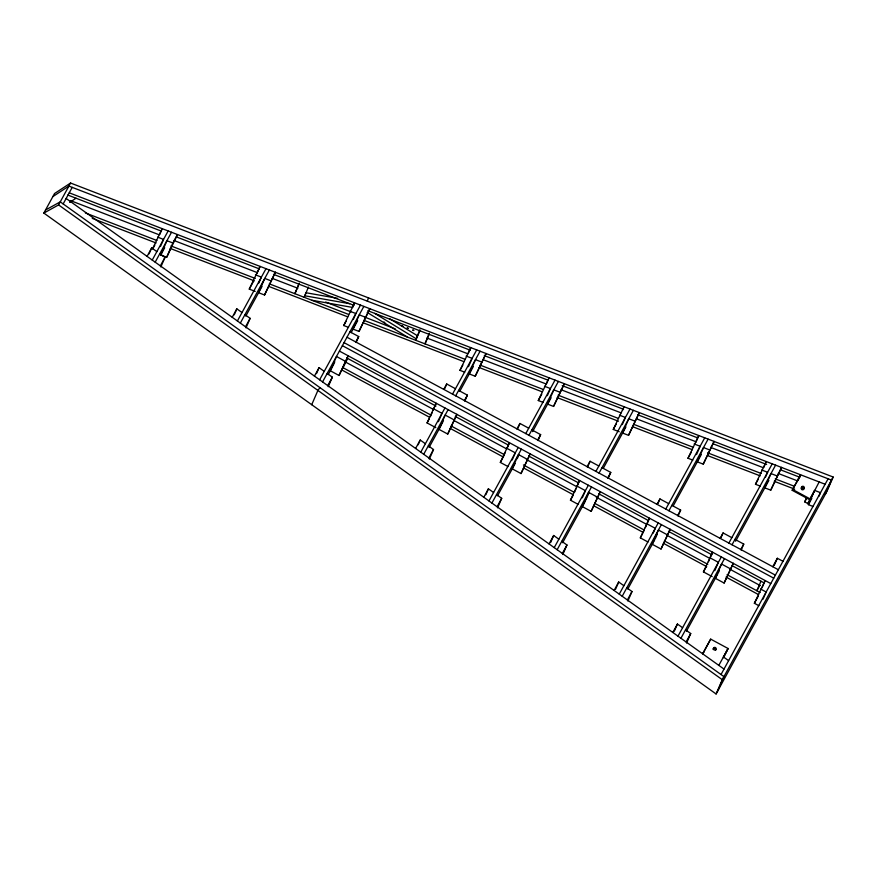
<?xml version="1.0" encoding="UTF-8"?>
<svg xmlns="http://www.w3.org/2000/svg" width="877" height="877" viewBox="0 0 877 877"><rect width="100%" height="100%" fill="white"/><g stroke="black" fill="none" stroke-linecap="round" stroke-linejoin="round"><path stroke-width="1.32" d="M367.288 301.129L368.515 297.895M149.101 253.87L151.677 247.917L156.851 251.622M152.445 249.013L162.212 228.667L159.636 234.619M160.447 246.536L163.539 239.399L157.597 237.097M160.732 254.988L166.915 240.693L172.868 242.984L177.483 234.554L166.685 257.279L160.732 254.988L164.69 247.742M160.842 266.948L164.964 257.432L159.789 253.727M166.685 257.279L172.868 242.984M234.258 314.799L236.834 308.847L242.008 312.541M255.207 291.405L249.265 289.114L260.063 266.389L256.972 273.536M258.814 283.074L261.39 277.121L255.448 274.83M246.009 327.877L250.12 318.351L244.946 314.646M264.536 295.001L275.334 272.276L264.536 295.001L258.583 292.71L264.766 278.426L270.719 280.717M299.145 283.194L294.88 293.707L299.002 284.181M304.176 297.292L308.441 287.086M316.487 373.613L319.064 367.66L324.238 371.366M348.498 327.373L343.74 325.542L354.538 302.806L352.477 307.575M311.719 404.703L317.902 390.418L319.962 387.623M333.238 365.358L334.784 361.784M353.299 319.491L355.876 313.538L349.923 311.247M328.228 386.691L332.35 377.165L327.176 373.47M339.048 375.488L348.191 355.799L339.048 375.488L330.289 370.763L336.472 356.479L345.231 361.203M359.011 331.418L369.809 308.693L359.011 331.418L353.058 329.127L359.241 314.843L365.194 317.134M347.533 358.737L343.039 367.704M356.139 342.512L358.715 336.56L349.945 331.835M416.86 337.228L419.951 329.763M415.687 340.276L419.809 330.75M429.237 333.348L424.983 343.861L429.105 334.334M435.814 427.647L427.055 422.922L436.187 403.234L433.095 410.37M418.154 444.782L420.215 440.024L425.389 443.718M430.519 416.323L432.065 412.76M444.661 388.752L446.722 383.994L455.481 388.719M464.722 372.177L459.965 370.346L470.763 347.621L468.186 353.574M438.39 421.694L441.997 413.352L433.238 408.627M441.931 423.942L443.477 420.368M468.482 366.685L472.089 358.353L466.147 356.062M429.379 459.055L433.501 449.528L428.327 445.823M447.741 434.071L456.873 414.382L447.741 434.071L438.971 429.346L445.154 415.062L453.924 419.787M475.235 376.233L486.033 353.508L475.235 376.233L469.283 373.942L475.466 359.647L481.418 361.938M464.821 401.096L467.397 395.143L458.638 390.418M485.836 494.76L488.412 488.807L493.587 492.512M508.002 466.553L500.328 462.42L509.471 442.732L506.895 448.684M503.288 457.016L505.349 452.247M517.375 429.423L519.951 423.47L528.721 428.195M512.19 459.997L515.281 452.85L506.511 448.125M543.038 402.368L538.281 400.537L549.079 377.812L546.503 383.764M517.266 458.682L518.811 455.108M497.577 507.838L501.699 498.311L496.525 494.606M547.325 395.691L550.416 388.544L544.464 386.253M521.015 473.569L530.157 453.88L521.015 473.569L512.256 468.844L518.439 454.549L527.198 459.274M538.061 440.572L540.638 434.619L531.879 429.894M553.551 406.424L564.349 383.698L553.551 406.424L547.61 404.133L553.793 389.848L559.734 392.14M550.581 542.633L553.672 535.485L558.846 539.191M578.118 504.341L570.456 500.208L579.587 480.519L577.011 486.472M574.435 492.425L575.981 488.862M587.502 467.222L590.078 461.269L598.838 465.994M582.306 497.796L585.397 490.649L576.638 485.924M619.217 431.736L613.264 429.445L624.062 406.72L622.517 410.293M585.836 500.043L588.927 492.896M562.837 554.516L566.959 544.99L561.784 541.295M622.308 424.6L625.4 417.452L619.447 415.161M591.131 511.357L600.274 491.668L591.131 511.357L582.372 506.632L588.555 492.348L597.314 497.073M608.189 478.371L610.765 472.418L601.995 467.693M628.535 435.332L639.333 412.607L628.535 435.332L622.593 433.041L628.776 418.757L634.718 421.048M615.61 589.147L618.702 582.01L623.876 585.715M647.993 542.008L640.331 537.875L649.462 518.186L645.34 527.713M644.31 530.092L640.331 537.875M657.893 503.694L659.953 498.936L668.723 503.661M653.212 533.073L655.272 528.316L646.513 523.591M692.753 460.085L687.985 458.254L698.794 435.529L696.217 441.482M627.866 601.041L631.988 591.515L626.814 587.809M655.207 538.895L657.268 534.137M696.513 454.593L700.12 446.261L694.167 443.97M661.017 549.024L670.149 529.335L661.017 549.024L652.247 544.299L658.43 530.015L667.2 534.74M678.064 516.038L680.64 510.085L671.87 505.36M703.255 464.141L714.053 441.416L703.255 464.141L697.314 461.85L703.497 447.555L709.438 449.857M674.336 631.166L677.428 624.018L682.602 627.724M712.201 576.617L703.431 571.892L712.573 552.203L708.452 561.729M721.004 537.711L723.065 532.942L731.835 537.667M714.777 570.664L718.384 562.332L709.614 557.608M686.603 643.049L690.725 633.534L685.54 629.829M760.238 486.099L755.481 484.268L766.279 461.543L763.703 467.496M718.307 572.911L719.337 570.532M765.544 477.033L767.605 472.275L761.664 469.984M724.117 583.041L733.26 563.352L724.117 583.041L715.358 578.316L721.541 564.032L730.3 568.756M741.175 550.043L743.751 544.091L734.992 539.366M770.751 490.155L781.55 467.43L770.751 490.155L764.799 487.864L770.982 473.569L776.934 475.871M703.102 653.551L703.957 651.6M723.536 657.761L728.053 648.498L710.677 639.125L702.839 653.639M814.492 490.671L809.57 499.671L792.183 490.309L800.591 474.775L798.53 479.533M797.27 481.626L798.541 478.689M760.973 581.232L756.851 590.758L759.811 585.354M758.857 605.689L754.363 603.277L765.161 580.552L762.069 587.689M716.092 693.97L722.275 679.686L833.15 477.022L70.566 183.03L54.549 193.521L43.85 213.078L716.092 693.97L826.967 491.306L833.15 477.022M717.77 690.912L723.953 676.627L60.261 201.853L45.527 210.02M774.259 565.413L777.351 558.276L782.964 561.291M812.804 494.573L807.881 503.573L804.724 501.874L806.412 497.972M763.067 599.155L766.158 592.008L760.545 588.982M807.881 503.573L819.173 481.933M813.132 506.5L808.375 504.659L814.558 490.375L820.499 492.666L818.954 496.239M825.29 494.376L831.473 480.081L68.888 186.088L52.872 196.591M43.85 213.078L58.584 204.911L70.566 183.03M63.166 203.924L72.221 187.371M147.062 256.358L151.677 247.917M153.146 248.224L154.878 245.056M152.236 260.063L168.154 230.958M155.174 262.168L171.53 232.262M160.348 265.863L164.964 257.432M232.219 317.277L236.834 308.847M249.265 289.114L253.3 281.725M237.393 320.982L266.005 268.68M240.331 323.087L269.382 269.984M245.768 316.126L262.048 286.373M245.505 326.792L250.12 318.351M314.448 376.101L319.064 367.66M343.74 325.542L346.053 321.322M319.623 379.807L360.491 305.108M322.561 381.901L363.856 306.402M328.173 374.622L332.767 366.235M351.118 332.679L357.684 320.697M327.735 385.606L332.35 377.165M355.766 341.964L358.715 336.56M443.762 389.388L446.722 383.994M427.055 422.922L429.423 418.603M415.599 448.454L420.215 440.024M459.965 370.346L462.848 365.073M420.774 452.159L444.957 407.958M452.532 394.113L476.715 349.912M423.712 454.264L448.114 409.658M455.678 395.823L480.081 351.217M429.083 447.423L441.339 425.027M459.778 391.328L473.328 366.553M428.886 457.969L433.501 449.528M464.448 400.537L467.397 395.143M517.002 428.875L519.951 423.47M500.328 462.42L502.696 458.09M483.797 497.248L488.412 488.807M538.281 400.537L541.745 394.212M488.971 500.942L518.23 447.456M525.761 433.6L555.031 380.103M491.909 503.047L521.387 449.156M528.919 435.299L558.408 381.407M497.511 495.779L515.205 463.44M532.569 431.627L551.074 397.807M497.084 506.753L501.699 498.311M537.689 440.024L540.638 434.619M587.119 466.674L590.078 461.269M570.456 500.208L573.405 494.814M549.046 543.926L553.672 535.485M613.264 429.445L616.147 424.172M554.231 547.632L588.357 485.244M595.889 471.398L630.015 409.011M557.158 549.726L591.504 486.943M599.046 473.098L633.391 410.315M562.639 542.699L585.321 501.238M603.233 468.428L625.904 426.967M562.343 553.431L566.959 544.99M607.805 477.822L610.765 472.418M657.005 504.33L659.953 498.936M614.086 590.451L618.702 582.01M687.985 458.254L691.449 451.929M619.261 594.146L658.232 522.911M665.764 509.055L704.735 437.82M668.921 510.754L708.112 439.125M622.199 596.25L661.39 524.61M627.768 589.048L654.615 539.98M673.185 505.941L701.348 454.461M627.373 599.956L631.988 591.515M677.68 515.479L680.64 510.085M720.116 538.346L723.065 532.942M703.431 571.892L706.391 566.487M672.812 632.46L677.428 624.018M755.481 484.268L758.364 478.995M677.987 636.165L721.343 556.928M728.875 543.071L772.22 463.834M680.925 638.27L724.49 558.627M732.032 544.77L775.597 465.139M686.45 631.155L717.715 573.996M735.606 541.23L768.844 480.475M686.099 641.964L690.725 633.534M740.802 549.495L743.751 544.091M702.652 653.803L710.677 639.125M792.183 490.309L800.219 475.63M804.724 501.874L806.555 498.52M718.822 665.369L728.053 648.498M772.736 566.706L777.351 558.276M723.372 657.224L727.68 649.353M754.363 603.277L758.408 595.889M808.375 504.659L811.839 498.333M721.015 674.523L828.096 478.787M383.666 322.21L384.784 322.637L384.29 322.276M69.645 202.423L76.014 198.213M337.623 298.323L305.996 292.743L304.823 295.79L349.638 303.694M311.872 300.252L352.587 307.432M69.239 192.819L825.114 484.236M67.759 195.034L161.116 231.024M176.441 236.933L259.471 268.943M273.525 274.358L354.001 305.382M367.814 310.71L470.247 350.197M484.301 355.613L548.169 380.234M562.223 385.65L623.536 409.296M637.59 414.711L697.621 437.853M712.957 443.762L766.608 464.448M780.662 469.864L799.813 477.252M70.445 200.581L158.605 234.565M173.931 240.484L256.983 272.495M272.308 278.404L297.862 288.259M426.902 338.007L467.781 353.76M483.106 359.669L545.713 383.808M561.039 389.717L621.091 412.87M636.417 418.778L696.47 441.931M710.523 447.347L762.902 467.54M778.228 473.448L797.39 480.837M325.619 302.05L350.964 311.817M364.898 317.189L395.319 328.919M85.354 212.925L156.906 240.506M170.949 245.933L255.273 278.437M269.327 283.852L348.542 314.394M363.867 320.302L464.799 359.208M480.125 365.117L542.731 389.256M558.068 395.165L618.11 418.318M633.435 424.227L693.488 447.38M707.542 452.795L761.203 473.481M775.257 478.897L794.419 486.286M92.26 218.362L156.117 242.984M170.16 248.399L254.451 280.892M268.505 286.308L347.687 316.838M363.012 322.747L463.9 361.642M479.226 367.551L541.8 391.679M557.125 397.588L618.428 421.223M632.481 426.639L692.501 449.769M707.827 455.678L760.195 475.871M774.238 481.287L794.672 489.158M792.556 489.443L809.942 498.816M346.996 337.239L778.348 569.732M344.036 342.633L775.389 575.137M342.381 345.67L773.733 578.173M339.421 351.074L770.773 583.578M346.832 358.002L435.99 406.062M455.273 416.454L508.287 445.023M528.765 456.062L578.162 482.69M598.651 493.729L648.048 520.357M668.537 531.396L711.905 554.779M732.394 565.818L764.262 582.997M345.659 362.124L433.622 409.537M454.1 420.576L505.908 448.498M526.397 459.537L577 486.823M596.272 497.204L646.886 524.49M667.364 535.529L709.537 558.254M730.015 569.294L760.14 585.529M342.71 367.529L430.662 414.931M451.151 425.981L504.165 454.549M523.437 464.942L574.04 492.216M594.529 503.255L643.926 529.883M664.415 540.923L707.783 564.306M727.066 574.698L760.14 592.523M341.679 369.908L429.631 417.32M450.12 428.36L503.135 456.928M523.613 467.967L573.01 494.595M593.499 505.634L642.896 532.262M663.385 543.302L706.752 566.685M726.035 577.077L758.561 594.617M389.761 318.8L417.485 335.77L416.312 338.829L374.731 313.374M367.178 312.431L407.575 337.152M723.437 656.939L728.612 660.633M66.148 198.476L723.996 669.074M58.584 204.911L722.275 679.686M803.76 489.136A1.392 1.348 23.4 0 1 802.937 489.783M802.225 489.794A1.392 1.348 23.4 0 1 801.885 489.662M801.205 488.84A1.392 1.348 23.4 0 1 802.477 487.119A1.392 1.348 23.4 0 1 803.88 488.807M713.034 649.254A1.392 1.348 23.4 0 1 714.876 648.333A1.392 1.348 23.4 0 1 715.621 650.252M401.666 325.773L402.751 326.222L401.666 325.773M407.246 327.921L408.32 328.382L407.312 327.899M412.815 330.07L413.9 330.53L412.892 330.059M801.721 488.314A1.392 1.348 23.4 0 0 804.121 488.281A1.392 1.348 23.4 0 0 802.85 486.264A1.392 1.348 23.4 0 0 801.721 488.314M713.593 649.418A1.392 1.348 23.4 0 0 715.983 649.397A1.392 1.348 23.4 0 0 714.711 647.379A1.392 1.348 23.4 0 0 713.593 649.418"/></g></svg>
